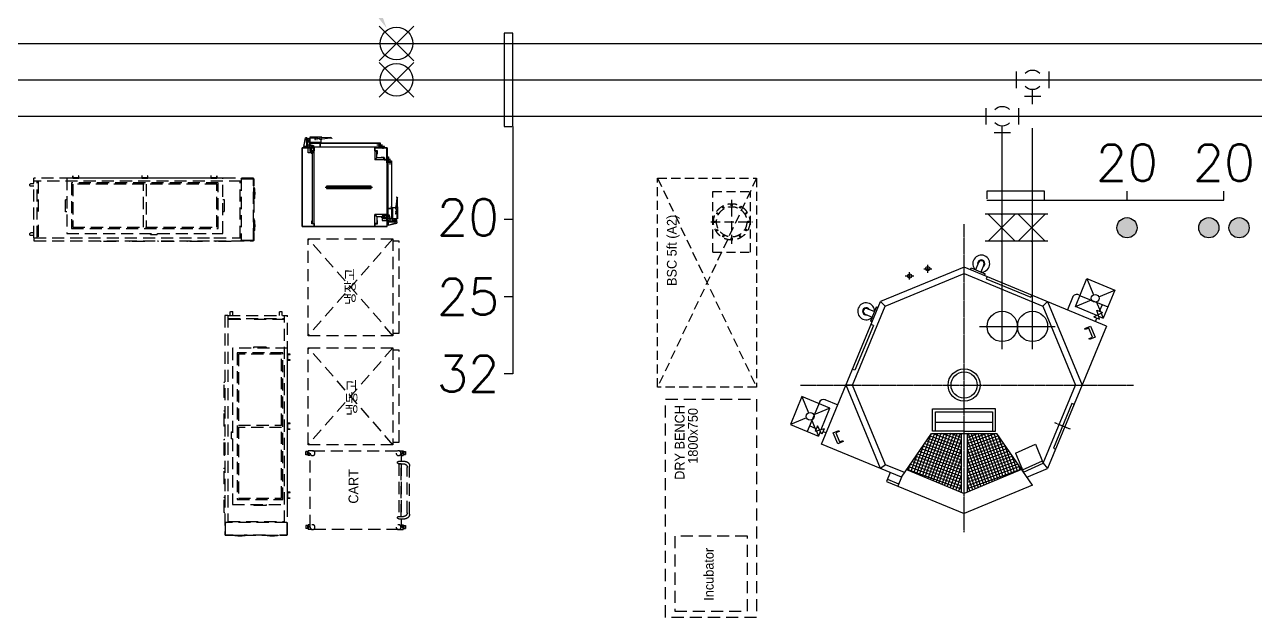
# Model space of a CAD drawing. Header units: millimetres. Extents: x 98929 to 11941380, y 952 to 54154.
# Drawn here: x 221164 to 231322, y 41571 to 46464 of the extents above; entities that cross this region are included whole.
import ezdxf
from ezdxf.enums import TextEntityAlignment as Align

# ---------------------------------------------------------------- set-up
doc = ezdxf.new("R2010")
doc.units = ezdxf.units.MM
for name, pattern in [('DASHED', [0.75, 0.5, -0.25]), ('DASHED2', [0.375, 0.25, -0.125]), ('EXLTYPE3', [13, 10, -1, 1, -1]), ('PHANTOM', [63.5, 31.75, -6.35, 6.35, -6.35, 6.35, -6.35])]:
    doc.linetypes.add(name, pattern=pattern)
doc.layers.add('-급수', color=3, linetype='Continuous', lineweight=30)
doc.layers.add('-급탕', color=2, linetype='Continuous', lineweight=30)
for name, color, linetype in [('1', 1, 'Continuous'), ('5TXT', 7, 'Continuous'), ('ex', 1, 'Continuous'), ('pipe', 3, 'Continuous'), ('기자재', 8, 'DASHED2'), ('빌트인', 8, 'Continuous')]:
    doc.layers.add(name, color=color, linetype=linetype)
doc.styles.add('건축_4층$0$Gtx', font='')
doc.styles.add('굴림', font='simple.shx', dxfattribs={"bigfont": 'whgtxt.shx'})
doc.styles.get('건축_4층$0$Gtx').set_extended_font_data('Dotum')

# ---------------------------------------------------------------- blocks, each defined once
blk = doc.blocks.new('PB3')
at = {"layer": '빌트인', "linetype": 'Continuous'}
for p, q in [((13, 711), (29, 783)), ((13, 711), (29, 766)), ((48, 711), (13, 711)), ((13, 711), (13, 701)), ((18, 711), (44, 711)), ((18, 711), (44, 711)), ((53, 711), (18, 711)), ((18, 711), (18, 701)), ((39, 783), (29, 783)), ((39, 766), (29, 766)), ((39, 711), (39, 783)), ((39, 782), (47, 782)), ((39, 711), (39, 766)), ((39, 765), (47, 765)), ((39, 750), (47, 750)), ((41, 782), (41, 767)), ((41, 765), (41, 750)), ((44, 767), (52, 767)), ((44, 726), (74, 726)), ((45, 767), (45, 711)), ((45, 750), (45, 711)), ((47, 782), (55, 778)), ((47, 767), (55, 771)), ((47, 765), (55, 761)), ((47, 764), (63, 764)), ((47, 750), (55, 754)), ((48, 701), (48, 711)), ((53, 701), (53, 711)), ((60, 746), (63, 746)), ((162, 788), (63, 788)), ((157, 788), (63, 788)), ((63, 788), (63, 740)), ((63, 783), (68, 785)), ((63, 749), (157, 749)), ((63, 740), (533, 740)), ((63, 708), (63, 740)), ((63, 740), (157, 740)), ((532, 739), (64, 739)), ((64, 739), (64, 709)), ((65, 715), (65, 703)), ((68, 785), (125, 785)), ((77, 722), (85, 722)), ((77, 722), (77, 708)), ((78, 720), (78, 708)), ((85, 720), (78, 720)), ((78, 719), (78, 720)), ((78, 720), (94, 720)), ((93, 719), (78, 719)), ((85, 722), (85, 720)), ((93, 708), (93, 719)), ((94, 720), (94, 709)), ((125, 785), (157, 768)), ((149, 709), (149, 739)), ((149, 739), (169, 739)), ((169, 738), (150, 738)), ((150, 738), (150, 708)), ((157, 740), (157, 788)), ((162, 773), (157, 768)), ((162, 788), (234, 786)), ((234, 782), (162, 773)), ((169, 739), (169, 738)), ((244, 781), (234, 786)), ((244, 778), (234, 782)), ((244, 781), (244, 778)), ((513, 726), (559, 726)), ((531, 726), (538, 726)), ((532, 709), (532, 739)), ((533, 740), (533, 708)), ((544, 739), (533, 739)), ((533, 739), (533, 713)), ((544, 739), (533, 739)), ((533, 739), (533, 713)), ((533, 713), (544, 713)), ((534, 701), (534, 713)), ((543, 701), (543, 713)), ((549, 711), (543, 711)), ((544, 713), (544, 739)), ((576, 712), (550, 712)), ((550, 712), (550, 701)), ((563, 717), (563, 692)), ((576, 701), (576, 712)), ((576, 701), (576, 712)), ((0, 701), (650, 701)), ((0, 100), (0, 701)), ((0, 701), (100, 701)), ((649, 700), (1, 700)), ((1, 700), (1, 100)), ((99, 700), (1, 700)), ((24, 621), (50, 621)), ((24, 601), (24, 621)), ((25, 620), (25, 600)), ((50, 620), (25, 620)), ((25, 618), (25, 600)), ((82, 618), (26, 618)), ((26, 600), (26, 618)), ((50, 700), (90, 700)), ((50, 700), (90, 700)), ((50, 660), (50, 700)), ((90, 660), (50, 660)), ((50, 621), (50, 620)), ((63, 708), (63, 671)), ((78, 708), (63, 708)), ((63, 671), (78, 671)), ((64, 709), (532, 709)), ((66, 678), (66, 684)), ((75, 684), (75, 678)), ((78, 671), (78, 708)), ((79, 652), (79, 677)), ((79, 677), (99, 677)), ((80, 652), (79, 652)), ((100, 676), (80, 676)), ((80, 676), (80, 652)), ((82, 675), (82, 618)), ((100, 675), (82, 675)), ((100, 600), (82, 618)), ((100, 600), (82, 618)), ((90, 700), (90, 660)), ((150, 708), (93, 708)), ((94, 709), (149, 709)), ((99, 677), (99, 700)), ((100, 701), (100, 676)), ((100, 675), (100, 600)), ((100, 675), (100, 600)), ((526, 700), (506, 700)), ((650, 701), (526, 701)), ((527, 700), (649, 700)), ((534, 701), (543, 701)), ((550, 702), (543, 702)), ((578, 701), (543, 701)), ((578, 701), (543, 701)), ((578, 701), (543, 701)), ((637, 701), (548, 701)), ((637, 701), (548, 701)), ((637, 701), (548, 701)), ((550, 701), (550, 676)), ((550, 701), (576, 701)), ((550, 701), (576, 701)), ((550, 676), (570, 676)), ((550, 675), (550, 600)), ((550, 675), (568, 675)), ((550, 600), (568, 618)), ((551, 677), (551, 700)), ((571, 677), (551, 677)), ((568, 675), (568, 618)), ((568, 618), (624, 618)), ((570, 676), (570, 652)), ((570, 652), (571, 652)), ((571, 652), (571, 677)), ((600, 621), (626, 621)), ((600, 620), (600, 621)), ((625, 620), (600, 620)), ((624, 600), (624, 618)), ((625, 600), (625, 620)), ((625, 600), (625, 618)), ((626, 621), (626, 601)), ((666, 667), (641, 667)), ((649, 601), (649, 700)), ((650, 701), (650, 600)), ((650, 680), (661, 680)), ((650, 654), (650, 680)), ((650, 680), (661, 680)), ((650, 654), (650, 680)), ((661, 654), (650, 654)), ((650, 638), (650, 647)), ((650, 647), (662, 647)), ((650, 638), (662, 638)), ((651, 654), (651, 647)), ((689, 637), (657, 637)), ((658, 636), (688, 636)), ((658, 64), (658, 636)), ((660, 653), (660, 647)), ((661, 680), (661, 654)), ((662, 648), (688, 648)), ((662, 637), (662, 648)), ((688, 637), (662, 637)), ((688, 637), (662, 637)), ((675, 617), (675, 663)), ((675, 635), (675, 642)), ((688, 648), (688, 637)), ((688, 648), (688, 637)), ((688, 636), (688, 64)), ((689, 63), (689, 637)), ((1, 601), (24, 601)), ((25, 600), (1, 600)), ((26, 600), (100, 600)), ((26, 600), (100, 600)), ((316, 570), (334, 570)), ((316, 200), (316, 570)), ((316, 557), (334, 557)), ((319, 554), (331, 554)), ((319, 217), (319, 554)), ((325, 190), (325, 581)), ((331, 554), (331, 217)), ((334, 570), (334, 200)), ((624, 600), (550, 600)), ((650, 600), (625, 600)), ((626, 601), (649, 601)), ((334, 213), (316, 213)), ((331, 217), (319, 217)), ((731, 234), (722, 162)), ((730, 244), (727, 244)), ((727, 244), (731, 234)), ((730, 244), (735, 234)), ((737, 162), (735, 234)), ((334, 200), (316, 200)), ((657, 150), (657, 93)), ((686, 150), (657, 150)), ((658, 149), (688, 149)), ((658, 94), (658, 149)), ((686, 169), (686, 150)), ((688, 169), (686, 169)), ((688, 149), (688, 169)), ((689, 157), (737, 157)), ((689, 63), (689, 157)), ((698, 63), (698, 157)), ((722, 162), (717, 157)), ((734, 125), (717, 157)), ((734, 68), (734, 125)), ((737, 162), (737, 63)), ((737, 157), (737, 63)), ((0, 100), (25, 100)), ((0, 0), (0, 100)), ((25, 100), (0, 100)), ((0, 100), (0, 0)), ((0, 18), (0, 53)), ((0, 13), (0, 48)), ((0, 0), (650, 0)), ((1, 99), (1, 1)), ((1, 1), (1, 99)), ((1, 99), (24, 99)), ((649, 1), (1, 1)), ((24, 99), (24, 79)), ((24, 79), (49, 79)), ((25, 100), (625, 100)), ((25, 82), (25, 100)), ((25, 80), (25, 100)), ((625, 82), (25, 82)), ((49, 80), (25, 80)), ((44, 76), (44, 86)), ((49, 80), (49, 79)), ((625, 80), (601, 80)), ((601, 80), (601, 79)), ((601, 79), (626, 79)), ((606, 74), (606, 89)), ((609, 90), (609, 50)), ((649, 90), (609, 90)), ((609, 50), (649, 50)), ((620, 78), (657, 78)), ((620, 63), (620, 78)), ((657, 63), (620, 63)), ((625, 100), (625, 82)), ((650, 100), (625, 100)), ((625, 100), (625, 80)), ((626, 79), (626, 99)), ((626, 99), (649, 99)), ((633, 75), (627, 75)), ((627, 66), (633, 66)), ((649, 99), (649, 1)), ((649, 50), (649, 90)), ((650, 0), (650, 100)), ((650, 53), (660, 53)), ((650, 18), (650, 53)), ((650, 48), (660, 48)), ((650, 13), (650, 48)), ((660, 18), (650, 18)), ((660, 13), (650, 13)), ((664, 65), (652, 65)), ((657, 93), (668, 93)), ((669, 78), (657, 78)), ((657, 78), (657, 63)), ((670, 77), (657, 77)), ((657, 63), (689, 63)), ((669, 94), (658, 94)), ((688, 64), (658, 64)), ((660, 53), (660, 18)), ((660, 48), (660, 13)), ((699, 45), (660, 45)), ((716, 45), (660, 45)), ((660, 18), (660, 44)), ((660, 18), (660, 44)), ((660, 39), (715, 39)), ((660, 39), (732, 39)), ((660, 13), (715, 29)), ((660, 13), (732, 29)), ((668, 93), (668, 78)), ((668, 78), (669, 78)), ((669, 78), (669, 94)), ((669, 85), (669, 78)), ((670, 85), (669, 85)), ((670, 77), (670, 85)), ((675, 44), (675, 74)), ((737, 63), (689, 63)), ((695, 60), (695, 63)), ((699, 47), (703, 55)), ((699, 39), (699, 47)), ((714, 41), (699, 41)), ((714, 47), (710, 55)), ((713, 47), (713, 63)), ((714, 39), (714, 47)), ((715, 39), (715, 29)), ((716, 47), (720, 55)), ((716, 44), (716, 52)), ((731, 41), (716, 41)), ((731, 47), (727, 55)), ((731, 63), (734, 68)), ((731, 39), (731, 47)), ((732, 39), (732, 29))]:
    blk.add_line(p, q, dxfattribs=at)
for centre in [(108, 773), (123, 773), (142, 778), (722, 123), (722, 108), (727, 142)]:
    blk.add_circle(centre, 2.5, dxfattribs=at)
for centre, radius, start, end in [((65, 763), 18, 177.7639, 253.9421), ((53, 775), 4, 291.759, 68.241), ((53, 758), 4, 291.759, 68.241), ((70, 684), 4.5, 0, 180), ((70, 678), 4.5, 180, 0), ((627, 70), 4.5, 90, 270), ((633, 70), 4.5, 270, 90), ((712, 65), 18, 196.0579, 272.2361), ((706, 53), 4, 21.759, 158.241), ((724, 53), 4, 21.759, 158.241)]:
    blk.add_arc(centre, radius, start, end, dxfattribs=at)
blk = doc.blocks.new('IVC-S70')
at = {"layer": '빌트인', "linetype": 'DASHED', "ltscale": 200}
for p, q in [((-909, 221), (-908, 221)), ((-909, 221), (-909, 161)), ((-908, 222), (-907, 222)), ((-908, -285), (-908, 222)), ((-907, 222), (-908, 222)), ((-907, 228), (905, 228)), ((-907, 225), (-907, 228)), ((-907, 225), (-907, 222)), ((-805, 225), (-907, 225)), ((-907, 223), (-806, 223)), ((-907, 223), (-907, 222)), ((-907, 222), (-907, 222)), ((-809, 222), (-905, 222)), ((-807, 225), (-807, 223)), ((-806, 223), (-806, 222)), ((-806, 222), (-805, 222)), ((-805, 222), (-806, 222)), ((-805, 222), (-805, 225)), ((-805, 222), (-805, -285)), ((-655, 228), (635, 228)), ((-655, -228), (-655, 228)), ((-605, 248), (-603, 248)), ((-605, 228), (-605, 248)), ((-555, 228), (-605, 228)), ((-603, 248), (-603, 230)), ((-603, 230), (-557, 230)), ((-557, 248), (-555, 248)), ((-557, 230), (-557, 248)), ((-555, 248), (-555, 228)), ((-35, 248), (-33, 248)), ((-35, 228), (-35, 248)), ((15, 228), (-35, 228)), ((-33, 248), (-33, 230)), ((-33, 230), (13, 230)), ((13, 248), (15, 248)), ((13, 230), (13, 248)), ((15, 248), (15, 228)), ((535, 248), (537, 248)), ((535, 228), (535, 248)), ((585, 228), (535, 228)), ((537, 248), (537, 230)), ((537, 230), (583, 230)), ((583, 230), (583, 248)), ((583, 248), (585, 248)), ((585, 248), (585, 228)), ((635, 228), (635, -228)), ((905, 202), (905, 228)), ((-910, 44), (-910, 161)), ((-908, 161), (-910, 161)), ((-910, 54), (-910, 151)), ((-910, 151), (-910, 151)), ((-805, 202), (905, 202)), ((-797, -265), (-797, 202)), ((-615, -188), (-615, 188)), ((-615, 188), (595, 188)), ((-605, -178), (-605, 178)), ((-605, 178), (585, 178)), ((-20, 178), (-20, -178)), ((0, -178), (0, 178)), ((585, 178), (585, -178)), ((595, 188), (595, -188)), ((870, 202), (870, -55)), ((880, -265), (880, 202)), ((905, -265), (905, 202)), ((905, 182), (933, 182)), ((905, 162), (933, 162)), ((938, 167), (938, 177)), ((-910, 54), (-910, 54)), ((-910, 44), (-908, 44)), ((-909, 44), (-909, -132)), ((-665, 51), (-665, -51)), ((-655, 51), (-665, 51)), ((645, 51), (635, 51)), ((645, -51), (645, 51)), ((-665, -51), (-655, -51)), ((635, -51), (645, -51)), ((-910, -221), (-910, -104)), ((-908, -104), (-910, -104)), ((-910, -211), (-910, -114)), ((-910, -114), (-910, -114)), ((595, -188), (-615, -188)), ((585, -178), (-605, -178)), ((870, -157), (870, -265)), ((-910, -211), (-910, -211)), ((-910, -221), (-908, -221)), ((-909, -221), (-909, -286)), ((-909, -286), (-908, -286)), ((-908, -285), (-907, -285)), ((-908, -285), (-908, -286)), ((-908, -287), (-908, -286)), ((-908, -286), (-907, -286)), ((-908, -287), (-907, -287)), ((-907, -286), (-907, -285)), ((-907, -286), (-907, -286)), ((-907, -286), (-907, -288)), ((-905, -286), (-907, -286)), ((-907, -288), (-907, -291)), ((-805, -288), (-907, -288)), ((-580, -291), (-907, -291)), ((-905, -286), (-809, -286)), ((-806, -286), (-809, -286)), ((-807, -286), (-807, -288)), ((-806, -286), (-806, -285)), ((-805, -285), (-806, -285)), ((-806, -286), (-806, -285)), ((-806, -286), (-805, -286)), ((-580, -265), (-805, -265)), ((-805, -285), (-805, -288)), ((-718, -296), (-600, -296)), ((-718, -296), (-600, -296)), ((-718, -296), (-599, -296)), ((-718, -296), (-599, -296)), ((635, -228), (-655, -228)), ((905, -265), (-580, -265)), ((905, -291), (-580, -291)), ((-481, -296), (-361, -296)), ((-481, -296), (-361, -296)), ((-244, -296), (-124, -296)), ((-244, -296), (-124, -296)), ((-113, -228), (-113, -238)), ((-56, -238), (-113, -238)), ((-56, -238), (-56, -228)), ((-6, -296), (113, -296)), ((-6, -296), (113, -296)), ((231, -296), (350, -296)), ((231, -296), (350, -296)), ((905, -225), (933, -225)), ((905, -245), (933, -245)), ((905, -265), (905, -291)), ((938, -240), (938, -230))]:
    blk.add_line(p, q, dxfattribs=at)
for centre, radius, start, end in [((-905, 220), 2, 147.4808, 154.9288), ((933, 177), 5, 0, 90), ((933, 167), 5, 270, 0), ((-905, -284), 2, 207.8925, 209.1843), ((-905, -284), 2, 222.132, 270), ((-718, -288), 7.5, 199.1756, 270), ((-718, -288), 7.4, 199.445, 270), ((-718, -288), 7.5, 199.1756, 270), ((-718, -288), 7.4, 199.445, 270), ((-599, -288), 7.5, 270, 340.8244), ((-599, -288), 7.4, 270, 340.555), ((-481, -288), 7.5, 199.1756, 270), ((-481, -288), 7.4, 199.445, 270), ((-361, -288), 7.5, 270, 340.8244), ((-361, -288), 7.4, 270, 340.555), ((-244, -288), 7.5, 199.1756, 270), ((-244, -288), 7.4, 199.445, 270), ((-124, -288), 7.5, 270, 340.8244), ((-124, -288), 7.4, 270, 340.555), ((-6, -288), 7.5, 199.1756, 270), ((-6, -288), 7.4, 199.445, 270), ((113, -288), 7.5, 270, 340.8244), ((113, -288), 7.4, 270, 340.555), ((231, -288), 7.5, 199.1756, 270), ((231, -288), 7.4, 199.445, 270), ((350, -288), 7.5, 270, 340.8244), ((350, -288), 7.4, 270, 340.555), ((933, -230), 5, 0, 90), ((933, -240), 5, 270, 0)]:
    blk.add_arc(centre, radius, start, end, dxfattribs=at)
for points, knots in [([(-906, 221), (-906, 221), (-907, 221), (-907, 221), (-907, 221), (-908, 221), (-908, 221), (-908, 221), (-908, 222), (-908, 222)], [0, 0, 0, 0, 0.25, 0.25, 0.5, 0.5, 0.75, 0.75, 1, 1, 1, 1]), ([(-907, 223), (-907, 223), (-907, 223), (-907, 222), (-907, 222), (-906, 222), (-906, 222), (-906, 221), (-906, 221), (-906, 221)], [0, 0, 0, 0, 0.25, 0.25, 0.5, 0.5, 0.75, 0.75, 1, 1, 1, 1]), ([(-907, 222), (-907, 222), (-907, 222), (-907, 222), (-907, 221), (-906, 221), (-906, 221), (-906, 221), (-906, 221), (-906, 221)], [0, 0, 0, 0, 0.25, 0.25, 0.5, 0.5, 0.75, 0.75, 1, 1, 1, 1]), ([(-807, 221), (-807, 221), (-807, 221), (-807, 222), (-807, 222), (-806, 222), (-806, 222), (-806, 223), (-806, 223), (-806, 223)], [0, 0, 0, 0, 0.25, 0.25, 0.5, 0.5, 0.75, 0.75, 1, 1, 1, 1]), ([(-807, 221), (-807, 221), (-807, 221), (-807, 221), (-807, 221), (-806, 221), (-806, 222), (-806, 222), (-806, 222), (-806, 222)], [0, 0, 0, 0, 0.25, 0.25, 0.5, 0.5, 0.75, 0.75, 1, 1, 1, 1]), ([(-806, 222), (-806, 222), (-806, 221), (-806, 221), (-806, 221), (-806, 221), (-807, 221), (-807, 221), (-807, 221), (-807, 221)], [0, 0, 0, 0, 0.25, 0.25, 0.5, 0.5, 0.75, 0.75, 1, 1, 1, 1]), ([(-805, 222), (-805, 222), (-805, 221), (-805, 221), (-805, 221), (-806, 221), (-806, 221), (-807, 221), (-807, 221), (-807, 221)], [0, 0, 0, 0, 0.25, 0.25, 0.5, 0.5, 0.75, 0.75, 1, 1, 1, 1]), ([(-910, 151), (-911, 150), (-912, 148), (-913, 144), (-915, 139), (-915, 133), (-916, 124), (-916, 114), (-917, 107), (-917, 102)], [0, 0, 0, 0, 0.06656, 0.148336, 0.245879, 0.367331, 0.543547, 0.754398, 1, 1, 1, 1]), ([(-917, 102), (-917, 97), (-916, 88), (-916, 76), (-915, 67), (-914, 61), (-913, 57), (-911, 55), (-911, 54), (-910, 54)], [0, 0, 0, 0, 0.306371, 0.556522, 0.750806, 0.848907, 0.923816, 0.967508, 1, 1, 1, 1]), ([(-910, -114), (-911, -115), (-912, -117), (-913, -121), (-915, -126), (-915, -132), (-916, -141), (-916, -151), (-917, -158), (-917, -163)], [0, 0, 0, 0, 0.06656, 0.148336, 0.245879, 0.367331, 0.543547, 0.754398, 1, 1, 1, 1]), ([(-917, -163), (-917, -168), (-916, -177), (-916, -190), (-915, -198), (-914, -204), (-913, -208), (-911, -210), (-911, -211), (-910, -211)], [0, 0, 0, 0, 0.306371, 0.556522, 0.750806, 0.848907, 0.923816, 0.967508, 1, 1, 1, 1]), ([(-908, -285), (-908, -284), (-908, -284), (-908, -284), (-908, -284), (-907, -284), (-907, -284), (-907, -284), (-906, -284), (-906, -284)], [0, 0, 0, 0, 0.25, 0.25, 0.5, 0.5, 0.75, 0.75, 1, 1, 1, 1]), ([(-907, -285), (-907, -285), (-907, -285), (-908, -285), (-908, -285), (-908, -285), (-908, -285), (-908, -285), (-908, -285), (-908, -286)], [0, 0, 0, 0, 0.25, 0.25, 0.5, 0.5, 0.75, 0.75, 1, 1, 1, 1]), ([(-908, -286), (-908, -286), (-908, -286), (-908, -285), (-908, -285), (-907, -285), (-907, -285), (-907, -285), (-907, -285), (-907, -285)], [0, 0, 0, 0, 0.25, 0.25, 0.5, 0.5, 0.75, 0.75, 1, 1, 1, 1]), ([(-906, -284), (-906, -284), (-906, -284), (-906, -284), (-906, -284), (-907, -284), (-907, -284), (-907, -285), (-907, -285), (-907, -285)], [0, 0, 0, 0, 0.25, 0.25, 0.5, 0.5, 0.75, 0.75, 1, 1, 1, 1]), ([(-906, -284), (-906, -284), (-906, -284), (-906, -285), (-906, -285), (-907, -285), (-907, -285), (-907, -286), (-907, -286), (-907, -286)], [0, 0, 0, 0, 0.25, 0.25, 0.5, 0.5, 0.75, 0.75, 1, 1, 1, 1]), ([(-907, -285), (-907, -284), (-907, -284), (-907, -284), (-907, -284), (-907, -284), (-907, -284), (-906, -284), (-906, -284), (-906, -284)], [0, 0, 0, 0, 0.25, 0.25, 0.5, 0.5, 0.75, 0.75, 1, 1, 1, 1]), ([(-806, -285), (-806, -285), (-806, -285), (-806, -284), (-806, -284), (-807, -284), (-807, -284), (-807, -284), (-807, -284), (-807, -284)], [0, 0, 0, 0, 0.25, 0.25, 0.5, 0.5, 0.75, 0.75, 1, 1, 1, 1]), ([(-806, -286), (-806, -286), (-806, -286), (-806, -285), (-806, -285), (-807, -285), (-807, -285), (-807, -284), (-807, -284), (-807, -284)], [0, 0, 0, 0, 0.25, 0.25, 0.5, 0.5, 0.75, 0.75, 1, 1, 1, 1]), ([(-807, -284), (-807, -284), (-807, -284), (-807, -284), (-806, -284), (-806, -284), (-806, -284), (-806, -284), (-806, -284), (-806, -285)], [0, 0, 0, 0, 0.25, 0.25, 0.5, 0.5, 0.75, 0.75, 1, 1, 1, 1]), ([(-807, -284), (-807, -284), (-807, -284), (-806, -284), (-806, -284), (-805, -284), (-805, -284), (-805, -284), (-805, -284), (-805, -285)], [0, 0, 0, 0, 0.25, 0.25, 0.5, 0.5, 0.75, 0.75, 1, 1, 1, 1])]:
    blk.add_open_spline(points, degree=3, knots=knots, dxfattribs=at)
blk = doc.blocks.new('RW')
at = {"layer": '빌트인', "linetype": 'EXLTYPE3'}
for p, q in [((0, 0), (0, 1328.758301)), ((-450, 870.158301), (-450, 931.958301)), ((-333.823047, 960), (-267.223047, 960)), ((-300, 925.758301), (-300, 992.358301)), ((-485.623047, 900), (-416.223047, 900)), ((-1349.623047, 0), (0, 0)), ((0, -1214.672363), (0, 0)), ((0, 0), (1397.463867, 0)), ((745.613293, -308.842742), (874.702551, -362.313708))]:
    blk.add_line(p, q, dxfattribs=at)
at = {"layer": '빌트인', "linetype": 'Continuous'}
for p, q in [((0, 974.153321), (-688.831055, 688.830078)), ((-650.5625, 650.562012), (-0.000977, 920.03418)), ((-0.000977, 920.03418), (0, 974.153321)), ((-0.000977, 920.03418), (650.561523, 650.562012)), ((1175.907226, 487.076172), (0, 974.153321)), ((53.12207, 952.145508), (58.862304, 966.003907)), ((58.862304, 966.003907), (174.347656, 918.167969)), ((119.029296, 1011.437012), (94.154296, 951.384766)), ((163.929687, 992.838379), (139.054687, 932.786621)), ((168.607421, 904.309571), (174.347656, 918.167969)), ((189.906738, 895.491211), (182.252441, 877.013184)), ((182.252441, 877.013184), (551.803222, 723.939942)), ((917.877929, 648.075196), (1013.547851, 879.044434)), ((1013.547851, 879.044434), (1244.517578, 783.373047)), ((1013.547851, 879.044434), (1068.760742, 745.750489)), ((551.803222, 723.939942), (559.457519, 742.417969)), ((894.64441, 722.641669), (852.549804, 621.015625)), ((946.407714, 743.066895), (1187.115234, 644.791992)), ((1111.223632, 728.161133), (1244.517578, 783.373047)), ((1244.517578, 783.373047), (1148.847656, 552.404297)), ((-1175.908204, -487.075683), (-688.831055, 688.830078)), ((-920.03418, 0.000489), (-650.5625, 650.562012)), ((-799.364258, 631.029297), (-739.3125, 606.154297)), ((-724.69336, 641.447266), (-772.529297, 525.961914)), ((-710.834961, 635.707032), (-724.69336, 641.447266)), ((-650.5625, 650.562012), (-688.831055, 688.830078)), ((650.561523, 650.562012), (688.830078, 688.830078)), ((650.561523, 650.562012), (920.033203, 0)), ((688.830078, 688.830078), (974.15332, 0)), ((917.877929, 648.075196), (1051.171875, 703.28711)), ((1094.955078, 574.727051), (917.877929, 648.075196)), ((1127.199218, 604.666992), (1093.634765, 685.698242)), ((1094.864257, 618.060547), (1141.057617, 598.92627)), ((1118.096679, 543.493653), (1094.864257, 618.060547)), ((1117.960937, 608.493653), (1140.921875, 663.926758)), ((-817.962891, 586.128907), (-757.910157, 561.253907)), ((-758.670899, 520.22168), (-772.529297, 525.961914)), ((1071.902343, 562.627442), (1141.057617, 598.92627)), ((1071.902343, 562.627442), (1118.096679, 543.493653)), ((1083.519531, 525.344239), (1095, 553.060547)), ((1110.352539, 568.34961), (1148.846679, 552.404785)), ((1130.967773, 593.629883), (1148.846679, 552.404297)), ((-749.014161, 491.269043), (-902.086426, 121.718262)), ((-749.014161, 491.269043), (-767.4917, 498.922852)), ((1175.907226, 487.076172), (688.830078, -688.830078)), ((997.132812, 467.14502), (1043.327148, 486.279297)), ((1000.95996, 457.90625), (997.132812, 467.14502)), ((1028.675781, 469.386719), (1000.95996, 457.90625)), ((1059.291015, 395.476563), (1028.675781, 469.386719)), ((1043.327148, 486.279297), (1081.595703, 393.891602)), ((1031.574218, 383.996094), (1059.291015, 395.476563)), ((1035.401367, 374.757325), (1031.574218, 383.996094)), ((1081.595703, 393.891602), (1035.401367, 374.757325)), ((-902.086426, 121.718262), (-920.563965, 129.372071)), ((-920.03418, 0.000489), (-974.154297, 0)), ((-688.831055, -688.830078), (-974.154297, 0)), ((-647.691407, -657.492675), (-920.03418, 0.000489)), ((652.833007, -645.077636), (920.033203, 0)), ((920.033203, 0), (974.15332, 0)), ((-1338.266602, -95.10791), (-1433.936524, -326.077636)), ((-1107.297852, -190.777832), (-1338.266602, -95.10791)), ((-1338.266602, -95.10791), (-1283.054688, -228.401855)), ((-1194.640625, -143.783203), (-1295.355469, -383.47998)), ((-1107.297852, -190.777832), (-1240.590821, -245.990722)), ((-1180.645508, -367.855957), (-1107.297852, -190.777832)), ((-1148.774814, -119.477971), (-1041.969727, -163.718261)), ((-260, -380), (-260, -195)), ((-260, -195), (0, -195)), ((259.999023, -195), (0, -195)), ((259.999023, -380), (259.999023, -195)), ((889.550781, -151.985351), (736.477539, -521.536621)), ((908.02832, -159.63916), (889.550781, -151.985351)), ((-1300.642579, -270.864746), (-1433.936524, -326.077636)), ((-1224.616211, -369.484863), (-1258.179688, -288.453613)), ((-235, -380), (-235, -220)), ((-235, -220), (234.999023, -220)), ((234.999023, -220), (234.999023, -380)), ((-1433.936524, -326.077636), (-1202.967774, -421.747558)), ((-1220.789063, -360.246582), (-1276.222168, -337.285644)), ((-1211.22168, -337.149902), (-1230.356446, -383.344238)), ((-1155.789063, -360.11084), (-1230.356446, -383.344238)), ((-1219.475586, -379.95459), (-1202.967774, -421.747558)), ((-1174.923829, -406.305175), (-1211.22168, -337.149902)), ((-1187.022461, -383.252441), (-1202.967774, -421.747558)), ((-1155.789063, -360.11084), (-1174.923829, -406.305175)), ((-1165.356446, -383.208008), (-1142.25879, -392.774902)), ((-1081.59668, -393.89209), (-1035.402344, -374.7583)), ((-1043.328125, -486.279785), (-1081.59668, -393.89209)), ((-1031.575196, -383.996582), (-1059.291993, -395.47705)), ((-1059.291993, -395.47705), (-1028.676758, -469.387207)), ((-1035.402344, -374.7583), (-1031.575196, -383.996582)), ((-517.500489, -759.797363), (-269.999512, -400)), ((-245.676758, -400), (-369.855469, -741.177246)), ((-219.072754, -399.999511), (-346.736329, -750.753418)), ((-192.468262, -400), (-323.617188, -760.32959)), ((-165.863282, -400), (-300.498047, -769.905761)), ((-139.25879, -400), (-277.378907, -779.481933)), ((-269.999512, -399.999511), (269.999511, -400)), ((0, -380), (-260, -380)), ((-258.425782, -400), (-25, -484.959961)), ((-112.653809, -400.000488), (-254.259766, -789.058105)), ((234.999023, -310), (-235, -310)), ((-86.049805, -400), (-231.141602, -798.634277)), ((-59.445313, -400), (-208.022461, -808.210449)), ((-25, -458.355468), (-185.332032, -399.999511)), ((-32.840821, -400), (-184.903321, -817.787109)), ((-25, -431.751953), (-112.244141, -400)), ((-39.144043, -400), (-25, -405.147461)), ((-25, -400), (-25, -884.020996)), ((0, -380), (259.999023, -380)), ((25, -458.355468), (185.332031, -399.999511)), ((25, -400), (25, -884.020996)), ((25, -431.751953), (112.24414, -400)), ((258.425781, -400), (25, -484.959961)), ((39.144042, -400), (25, -405.147461)), ((32.84082, -400), (184.90332, -817.787109)), ((59.445312, -400), (208.02246, -808.210449)), ((86.049804, -400), (231.141601, -798.634277)), ((112.653808, -400.000488), (254.259765, -789.058105)), ((139.258789, -400), (277.378906, -779.481933)), ((165.863281, -400), (300.498046, -769.905761)), ((192.468261, -400), (323.617187, -760.32959)), ((219.072753, -399.999511), (346.736328, -750.753418)), ((245.676757, -400), (369.855468, -741.177246)), ((563.856933, -827.187011), (269.999511, -400)), ((-517.5, -759.797851), (-1175.908204, -487.075683)), ((-997.13379, -467.145996), (-1043.328125, -486.279785)), ((-1028.676758, -469.387207), (-1000.960938, -457.906738)), ((-1000.960938, -457.906738), (-997.13379, -467.145996)), ((-331.342774, -489.175781), (-416.092774, -722.024902)), ((-274.846192, -407.04541), (-392.973633, -731.601074)), ((-340.86084, -503.012695), (-24.999024, -617.97705)), ((-326.22461, -481.734863), (-24.998047, -591.372558)), ((-311.588379, -460.458008), (-24.998047, -564.768066)), ((-296.951661, -439.181152), (-24.998047, -538.163574)), ((-282.317872, -417.908203), (-24.998047, -511.559082)), ((-25.000489, -451.552246), (-161.78418, -827.363281)), ((282.317871, -417.908203), (24.998046, -511.559082)), ((296.95166, -439.181152), (24.998046, -538.163574)), ((311.588378, -460.458008), (24.998046, -564.768066)), ((326.224609, -481.734863), (24.998046, -591.372558)), ((340.860839, -503.012695), (24.999023, -617.97705)), ((25.000488, -451.552246), (161.784179, -827.363281)), ((274.846191, -407.04541), (392.973632, -731.601074)), ((331.342773, -489.175781), (416.092773, -722.024902)), ((423.640136, -560.865234), (588.16455, -487.845703)), ((588.16455, -487.845703), (653.220214, -644.905273)), ((-387.841797, -571.310058), (-439.211915, -712.44873)), ((-414.042481, -609.398925), (-24.999024, -750.999023)), ((-399.405762, -588.12207), (-24.999024, -724.394531)), ((-384.77002, -566.844238), (-24.999024, -697.790527)), ((-370.133301, -545.566894), (-24.999024, -671.186035)), ((-355.497071, -524.290039), (-24.999024, -644.581543)), ((-25, -524.645019), (-138.66504, -836.939453)), ((-25, -597.740234), (-115.546875, -846.515625)), ((355.49707, -524.290039), (24.999023, -644.581543)), ((370.1333, -545.566894), (24.999023, -671.186035)), ((384.770019, -566.844238), (24.999023, -697.790527)), ((399.405761, -588.12207), (24.999023, -724.394531)), ((414.04248, -609.398925), (24.999023, -750.999023)), ((25, -524.645019), (138.665039, -836.939453)), ((25, -597.740234), (115.546875, -846.515625)), ((387.841796, -571.310058), (439.211914, -712.44873)), ((423.640136, -560.865234), (488.696777, -717.924804)), ((736.477539, -521.536621), (754.955078, -529.190918)), ((-647.691407, -657.492675), (-688.831055, -688.830078)), ((-491.601075, -722.146972), (-647.691407, -657.492675)), ((-474.791993, -697.711425), (0.000976, -894.376465)), ((-472.587891, -694.507812), (-25, -857.416504)), ((-444.340821, -653.443847), (-462.331055, -702.873047)), ((-457.951661, -673.230468), (-25, -830.812011)), ((-443.31543, -651.952636), (-24.999024, -804.207519)), ((-428.6792, -630.675781), (-24.999024, -777.603515)), ((-25, -670.835449), (-92.427735, -856.092285)), ((474.791992, -697.711425), (-0.000977, -894.376465)), ((428.679199, -630.675781), (24.999023, -777.603515)), ((443.315429, -651.952636), (24.999023, -804.207519)), ((25, -670.835449), (92.427734, -856.092285)), ((457.95166, -673.230468), (25, -830.812011)), ((472.58789, -694.507812), (25, -857.416504)), ((444.34082, -653.443847), (462.331054, -702.873047)), ((481.061035, -699.490234), (645.584472, -626.470703)), ((488.726562, -717.969238), (652.867675, -645.119629)), ((517.5, -759.797363), (688.830078, -688.830078)), ((652.833007, -645.077148), (688.830078, -688.830078)), ((-609.887696, -721.529785), (-640.502442, -795.439453)), ((-640.502442, -795.439941), (-548.114747, -833.708008)), ((-632.848633, -776.962402), (-540.460938, -815.230468)), ((-517.5, -759.797851), (-548.114747, -833.708008)), ((-25, -743.931152), (-69.308594, -865.668457)), ((25, -743.931152), (69.308593, -865.668457)), ((-548.114747, -833.708008), (0, -1060.74414)), ((-25, -817.025879), (-46.189454, -875.244629)), ((563.856933, -827.187011), (0, -1060.74414)), ((25, -817.025879), (46.189453, -875.244629))]:
    blk.add_line(p, q, dxfattribs=at)
for centre, radius in [((-450, 900), 17), ((-300, 960), 17), ((1081.197265, 715.724121), 32.5), ((0, 0), 133), ((0, 0), 108), ((-1270.617188, -258.428222), 32.5)]:
    blk.add_circle(centre, radius, dxfattribs=at)
for centre, radius, start, end in [((141.479492, 1002.138184), 70, 267.9978001093, 227.0018501253), ((141.479492, 1002.138184), 30, 301.5958160313, 193.403433133), ((141.479492, 1002.137696), 24.300049, 337.4996433061, 157.4987464208), ((931.599609, 707.334473), 40, 67.4999859574, 157.5001964159), ((-808.663086, 608.579102), 70, 357.9977813849, 317.0018886978), ((-808.663086, 608.579102), 30, 31.5961586835, 283.4038330793), ((-808.663086, 608.579102), 24.300049, 67.5009599854, 247.5000058045), ((-1158.903321, -158.578613), 40, 67.5001005483, 157.5000818241)]:
    blk.add_arc(centre, radius, start, end, dxfattribs=at)
blk.add_point((831.49121, -344.415039), dxfattribs=at)
blk = doc.blocks.new('BSC5FT')
at = {"layer": '기자재', "ltscale": 300}
for p, q in [((862, -408), (-862, 408)), ((862, 408), (-862, -408)), ((252, -47, 2807), (252, -359, 2807)), ((252, -47, 2807), (752, -47, 2807)), ((426, -88, 2807), (441, -80, 2807)), ((429, -76, 2807), (437, -91, 2807)), ((494, -65, 2807), (510, -65, 2807)), ((502, -32, 2807), (502, -374, 2807)), ((502, -57, 2807), (502, -74, 2807)), ((564, -80, 2807), (578, -88, 2807)), ((575, -76, 2807), (567, -91, 2807)), ((752, -47, 2807), (752, -359, 2807)), ((321, -203, 2807), (683, -203, 2807)), ((356, -203, 2807), (373, -203, 2807)), ((365, -211, 2807), (365, -194, 2807)), ((376, -130, 2807), (390, -138, 2807)), ((379, -141, 2807), (387, -127, 2807)), ((628, -130, 2807), (614, -138, 2807)), ((617, -127, 2807), (625, -141, 2807)), ((648, -203, 2807), (631, -203, 2807)), ((640, -194, 2807), (640, -211, 2807)), ((376, -276, 2807), (390, -267, 2807)), ((387, -279, 2807), (379, -264, 2807)), ((628, -276, 2807), (614, -267, 2807)), ((625, -264, 2807), (617, -279, 2807)), ((252, -359, 2807), (752, -359, 2807)), ((441, -326, 2807), (426, -318, 2807)), ((429, -329, 2807), (437, -315, 2807)), ((510, -340, 2807), (494, -340, 2807)), ((502, -349, 2807), (502, -332, 2807)), ((578, -318, 2807), (564, -326, 2807)), ((575, -329, 2807), (567, -315, 2807))]:
    blk.add_line(p, q, dxfattribs=at)
blk.add_lwpolyline([(-862, 408), (862, 408), (862, -408), (-862, -408)], close=True, dxfattribs=at)
for centre, radius in [((502, -203, 2807), 150), ((502, -203, 2807), 125), ((433, -84, 2807), 4.17), ((502, -65, 2807), 4.17), ((571, -84, 2807), 4.17), ((365, -203, 2807), 4.17), ((383, -134, 2807), 4.17), ((621, -134, 2807), 4.17), ((640, -203, 2807), 4.17), ((383, -272, 2807), 4.17), ((621, -272, 2807), 4.17), ((433, -322, 2807), 4.17), ((502, -340, 2807), 4.17), ((571, -322, 2807), 4.17)]:
    blk.add_circle(centre, radius, dxfattribs=at)
blk = doc.blocks.new('cart')
at = {"layer": '빌트인', "linetype": 'DASHED', "ltscale": 200}
for p, q in [((-747, 315), (-767, 315)), ((-767, 289), (-767, 315)), ((-752, 293), (-752, 311)), ((-752, 311), (-745, 311)), ((-715, 322), (-747, 322)), ((-747, 311), (-747, 322)), ((-1, 323), (-711, 323)), ((4, 322), (36, 322)), ((41, 311), (34, 311)), ((36, 311), (36, 322)), ((36, 315), (56, 315)), ((41, 293), (41, 311)), ((56, 289), (56, 315)), ((-747, 289), (-767, 289)), ((-745, 293), (-752, 293)), ((-747, 283), (-747, 293)), ((-731, 283), (-747, 283)), ((-731, 303), (-731, -307)), ((0, 235), (50, 235)), ((0, 215), (40, 215)), ((19, 235), (19, 303)), ((19, 283), (36, 283)), ((19, -220), (19, 215)), ((34, 293), (41, 293)), ((36, 283), (36, 293)), ((36, 289), (56, 289)), ((70, 185), (70, -190)), ((90, 195), (90, -200)), ((-747, -294), (-767, -294)), ((-767, -294), (-767, -320)), ((-745, -298), (-752, -298)), ((-752, -298), (-752, -316)), ((-731, -288), (-747, -288)), ((-747, -288), (-747, -298)), ((0, -220), (40, -220)), ((0, -240), (50, -240)), ((19, -307), (19, -240)), ((19, -288), (36, -288)), ((41, -299), (34, -299)), ((36, -299), (36, -288)), ((36, -295), (56, -295)), ((41, -317), (41, -299)), ((56, -321), (56, -295)), ((-747, -320), (-767, -320)), ((-752, -316), (-745, -316)), ((-747, -316), (-747, -327)), ((-715, -327), (-747, -327)), ((-711, -327), (-1, -327)), ((4, -327), (36, -327)), ((34, -317), (41, -317)), ((36, -327), (36, -317)), ((36, -321), (56, -321))]:
    blk.add_line(p, q, dxfattribs=at)
for points in [[(-741, 311), (-741, 293), (-745, 293), (-745, 311)], [(30, 311), (30, 293), (34, 293), (34, 311)], [(0, 215), (19, 215), (19, -220), (0, -220)], [(-741, -316), (-741, -298), (-745, -298), (-745, -316)], [(30, -299), (30, -317), (34, -317), (34, -299)]]:
    blk.add_lwpolyline(points, close=True, dxfattribs=at)
for centre in [(-711, 303), (-1, 303), (-711, -307), (-1, -307)]:
    blk.add_circle(centre, 20, dxfattribs=at)
for centre, radius, start, end in [((0, 225), 10, 90, 270), ((40, 185), 30, 0, 90), ((50, 195), 40, 0, 90), ((40, -190), 30, 270, 0), ((50, -200), 40, 270, 0), ((0, -230), 10, 90, 270)]:
    blk.add_arc(centre, radius, start, end, dxfattribs=at)
blk = doc.blocks.new('P1')
at = {"layer": '1', "color": 1, "linetype": 'Continuous'}
for p, q in [((0, -112.5), (0, 112.5)), ((112.5, 0), (-112.5, 0))]:
    blk.add_line(p, q, dxfattribs=at)
at = {"layer": 'pipe', "color": 2}
blk.add_circle((0, 0), 75, dxfattribs=at)
blk = doc.blocks.new('SF31T')
at = {"color": 2, "linetype": 'Continuous'}
for p, q in [((-0.75, 1.5), (0.75, 1.5)), ((1.5, 0.75), (1.5, -0.75)), ((-0.75, -1.5), (0.75, -1.5))]:
    blk.add_line(p, q, dxfattribs=at)
at = {"color": 0, "linetype": 'Continuous'}
for p, q in [((0, 1.5), (0, -1.5)), ((1.5, 0), (0.9, 0))]:
    blk.add_line(p, q, dxfattribs=at)
at = {"color": 2, "linetype": 'Continuous'}
for start, end in [(131.8103, 228.1897), (311.8103, 408.1897)]:
    blk.add_arc((0, 0), 0.9, start, end, dxfattribs=at)
for p in [(0, 1.5), (1.5, 0), (0, -1.5)]:
    blk.add_point(p, dxfattribs=at)
blk = doc.blocks.new('VALA01')
at = {"color": 2, "linetype": 'Continuous'}
for p, q in [((1.59, -1.59), (-1.59, 1.59)), ((-1.59, -1.59), (1.59, 1.59))]:
    blk.add_line(p, q, dxfattribs=at)
blk.add_circle((0, 0), 1.5, dxfattribs=at)
blk.add_point((0, 0), dxfattribs=at)
blk = doc.blocks.new('VALG01')
at = {"color": 3, "linetype": 'Continuous'}
for p, q in [((-1.25, 1.5), (-1.25, -1.5)), ((1.25, 1.5), (1.25, -1.5))]:
    blk.add_line(p, q, dxfattribs=at)
at = {"color": 2, "linetype": 'Continuous'}
for p, q in [((-1.25, -1.25), (1.25, 1.25)), ((-1.25, 1.25), (1.25, -1.25))]:
    blk.add_line(p, q, dxfattribs=at)
at = {"color": 3, "linetype": 'Continuous'}
for p in [(-1.25, 0), (1.25, 0)]:
    blk.add_point(p, dxfattribs=at)
blk = doc.blocks.new('A$C2A6351C6')
at = {"xscale": 49.99999999999999, "yscale": 49.99999999999999, "zscale": 49.99999999999999, "rotation": 180}
blk.add_blockref('VALG01', (62.5, 75), dxfattribs=at)

msp = doc.modelspace()

# ---------------------------------------------------------------- hatches: boundary and pattern name
at = {"layer": '5TXT'}
h = msp.add_hatch(color=7, dxfattribs=at)
h.dxf.hatch_style = 1
edge = h.paths.add_edge_path()
edge.add_arc((230262.8, 44787.3), 83.3, -360, 0)
h = msp.add_hatch(color=7, dxfattribs=at)
h.dxf.hatch_style = 1
edge = h.paths.add_edge_path()
edge.add_arc((230937.8, 44787.3), 83.3, -360, 0)
h = msp.add_hatch(color=7, dxfattribs=at)
h.dxf.hatch_style = 1
edge = h.paths.add_edge_path()
edge.add_arc((231187.8, 44787.3), 83.3, -360, 0)

# ---------------------------------------------------------------- linework, layer by layer
at = {"layer": '-급수', "linetype": 'Continuous', "ltscale": 10}
for p, q in [((220031.6, 45707.8), (229142.9, 45707.8)), ((229232.9, 43972.5), (229232.9, 45626.8)), ((229322.9, 45707.8), (237435.9, 45707.8))]:
    msp.add_line(p, q, dxfattribs=at)
at = {"layer": '-급탕', "color": 4, "linetype": 'Continuous', "ltscale": 10}
for p, q in [((219431.6, 46307.8), (240044.6, 46307.8)), ((219731.6, 46007.8), (240344.6, 46007.8)), ((229482.9, 45807.8), (229482.9, 45926.8)), ((229482.9, 43972.5), (229482.9, 45607.8))]:
    msp.add_line(p, q, dxfattribs=at)
at = {"color": 1}
msp.add_solid([(224014.3, 46605, -0.5), (224076.9, 46640.6, -0.5), (224152.4, 46435, -0.5)], dxfattribs=at)
at = {"layer": '5TXT', "color": 7}
for centre in [(230262.8, 44787.3), (230937.8, 44787.3), (231187.8, 44787.3)]:
    msp.add_circle(centre, 83.3, dxfattribs=at)
at = {"layer": 'ex', "ltscale": 3000}
for p, q in [((225193.5, 46394.1), (225121.5, 46394.1)), ((225121.5, 46394.1), (225121.5, 45621.5)), ((225193.5, 45621.5), (225193.5, 46394.1)), ((225193.5, 45621.5), (225193.5, 43580.1)), ((229582.8, 45087.9), (229106.1, 45087.9)), ((229106.1, 45015.9), (229582.8, 45015.9)), ((229582.8, 45015.9), (229582.8, 45087.9)), ((229582.8, 45015.9), (231062.8, 45015.9)), ((230262.8, 45015.9), (230262.8, 45087.9)), ((231062.8, 45015.9), (231062.8, 45087.9)), ((225193.5, 44854), (225121.5, 44854)), ((225193.5, 44217.1), (225121.5, 44217.1)), ((225193.5, 43580.1), (225121.5, 43580.1))]:
    msp.add_line(p, q, dxfattribs=at)
at = {"layer": 'ex', "linetype": 'PHANTOM', "ltscale": 2}
for p, q in [((225121.5, 45621.5), (225193.5, 45621.5)), ((229106.1, 45087.9), (229106.1, 45015.9))]:
    msp.add_line(p, q, dxfattribs=at)
at = {"layer": '빌트인', "linetype": 'DASHED', "ltscale": 200}
for p, q in [((224204.5, 44696.4), (223504.5, 43896.4)), ((224204.5, 43896.4), (223504.5, 44696.4)), ((224204.5, 44696.4), (223504.5, 43896.4)), ((224204.5, 43896.4), (223504.5, 44696.4)), ((224204.5, 43796.4), (223504.5, 42996.4)), ((224204.5, 42996.4), (223504.5, 43796.4)), ((224204.5, 43796.4), (223504.5, 42996.4)), ((224204.5, 42996.4), (223504.5, 43796.4))]:
    msp.add_line(p, q, dxfattribs=at)
at = {"layer": '빌트인', "linetype": 'DASHED', "ltscale": 200, "elevation": 0}
for points in [[(224204.5, 43896.4), (223504.5, 43896.4), (223504.5, 44696.4), (224204.5, 44696.4)], [(224204.5, 42996.4), (223504.5, 42996.4), (223504.5, 43796.4), (224204.5, 43796.4)]]:
    msp.add_lwpolyline(points, close=True, dxfattribs=at)
for points in [[(224204.5, 43916.4), (224254.5, 43916.4), (224254.5, 44676.4), (224204.5, 44676.4)], [(224204.5, 43916.4), (224254.5, 43916.4), (224254.5, 44676.4), (224204.5, 44676.4)], [(224204.5, 43016.4), (224254.5, 43016.4), (224254.5, 43776.4), (224204.5, 43776.4)], [(224204.5, 43016.4), (224254.5, 43016.4), (224254.5, 43776.4), (224204.5, 43776.4)]]:
    msp.add_lwpolyline(points, dxfattribs=at)
at = {"layer": '빌트인', "linetype": 'DASHED', "ltscale": 200}
for points in [[(227204.5, 43371.4), (227204.5, 41571.4), (226454.5, 41571.4), (226454.5, 43371.4)], [(226529.5, 41621.4), (227129.5, 41621.4), (227129.5, 42241.4), (226529.5, 42241.4)]]:
    msp.add_lwpolyline(points, close=True, dxfattribs=at)

# ---------------------------------------------------------------- block references
at = {"layer": '-급수', "linetype": 'Continuous', "ltscale": 10, "rotation": 90}
for name, p, xscale, yscale, zscale in [('SF31T', (229232.9, 45707.8), -90, 90, 90), ('A$C2A6351C6', (229363.1, 44675.1, 0.5), 1.80000000000291, 1.80000000000291, 1.8), ('A$C2A6351C6', (229610.6, 44675.2, 1), 1.80000000000291, 1.80000000000291, 1.8)]:
    msp.add_blockref(name, p, dxfattribs=dict(at, xscale=xscale, yscale=yscale, zscale=zscale))
at = {"layer": '-급탕', "color": 4, "linetype": 'Continuous', "ltscale": 10, "xscale": -90, "yscale": 90, "zscale": 90, "rotation": 90}
msp.add_blockref('SF31T', (229482.9, 46007.8), dxfattribs=at)
at = {"xscale": 90, "yscale": 90, "zscale": 90}
for p in [(224233.6, 46307.8, -0.5), (224233.6, 46007.8)]:
    msp.add_blockref('VALA01', p, dxfattribs=at)
at = {"layer": 'pipe', "xscale": 1.666666666666667, "yscale": 1.666666666666667, "zscale": 1.666666666666667, "rotation": 270}
for p in [(229232.9, 43972.5), (229482.9, 43972.5)]:
    msp.add_blockref('P1', p, dxfattribs=at)
at = {"layer": '빌트인', "lineweight": -3, "xscale": -1, "rotation": 270}
msp.add_blockref('PB3', (223454.5, 44796.4), dxfattribs=at)
at = {"layer": '빌트인', "xscale": -1}
msp.add_blockref('IVC-S70', (222146.5, 44968.9), dxfattribs=at)
at = {"layer": '빌트인', "linetype": 'Continuous', "lineweight": -3, "rotation": 90}
msp.add_blockref('BSC5FT', (226797, 44333.9), dxfattribs=at)
at = {"layer": '빌트인', "linetype": 'Continuous', "lineweight": -3}
msp.add_blockref('RW', (228918.4, 43488.9), dxfattribs=at)
at = {"layer": '빌트인', "xscale": -1, "rotation": 270}
msp.add_blockref('IVC-S70', (223107, 43159.1), dxfattribs=at)
at = {"layer": '빌트인', "linetype": 'DASHED', "ltscale": 200, "xscale": -1, "rotation": 180}
msp.add_blockref('cart', (224251.8, 42619.5), dxfattribs=at)

# ---------------------------------------------------------------- texts
at = {"layer": '5TXT', "color": 7, "style": '굴림'}
for s, p in [('20', (230262.8, 45324.9)), ('20', (231062.8, 45324.9)), ('20', (224824.5, 44873.7)), ('25', (224824.5, 44217.1)), ('32', (224824.5, 43583))]:
    msp.add_text(s, height=300, dxfattribs=at).set_placement(p, align=Align.MIDDLE_CENTER)
at = {"layer": '빌트인', "linetype": 'DASHED', "ltscale": 200, "style": '건축_4층$0$Gtx', "text_generation_flag": 6}
for s, p in [('BSC 5ft (A2)', (226545.5, 44306.8)), ('DRY BENCH', (226610.7, 42706.9)), ('1800x750', (226720.2, 42839.3))]:
    msp.add_text(s, height=80, rotation=269.99947, dxfattribs=at).set_placement(p)
at = {"layer": '빌트인', "ltscale": 2, "style": '건축_4층$0$Gtx', "text_generation_flag": 6}
for s, p in [('냉장고', (223889.5, 44150)), ('냉동고', (223903.4, 43235.1)), ('CART', (223917.8, 42510.2))]:
    msp.add_text(s, height=80, rotation=269.99947, dxfattribs=at).set_placement(p)
at = {"layer": '빌트인', "linetype": 'DASHED', "ltscale": 200, "style": '건축_4층$0$Gtx'}
msp.add_text('Incubator', height=80, rotation=90, dxfattribs=at).set_placement((226851, 41708.9))

doc.saveas('drawing.dxf')
